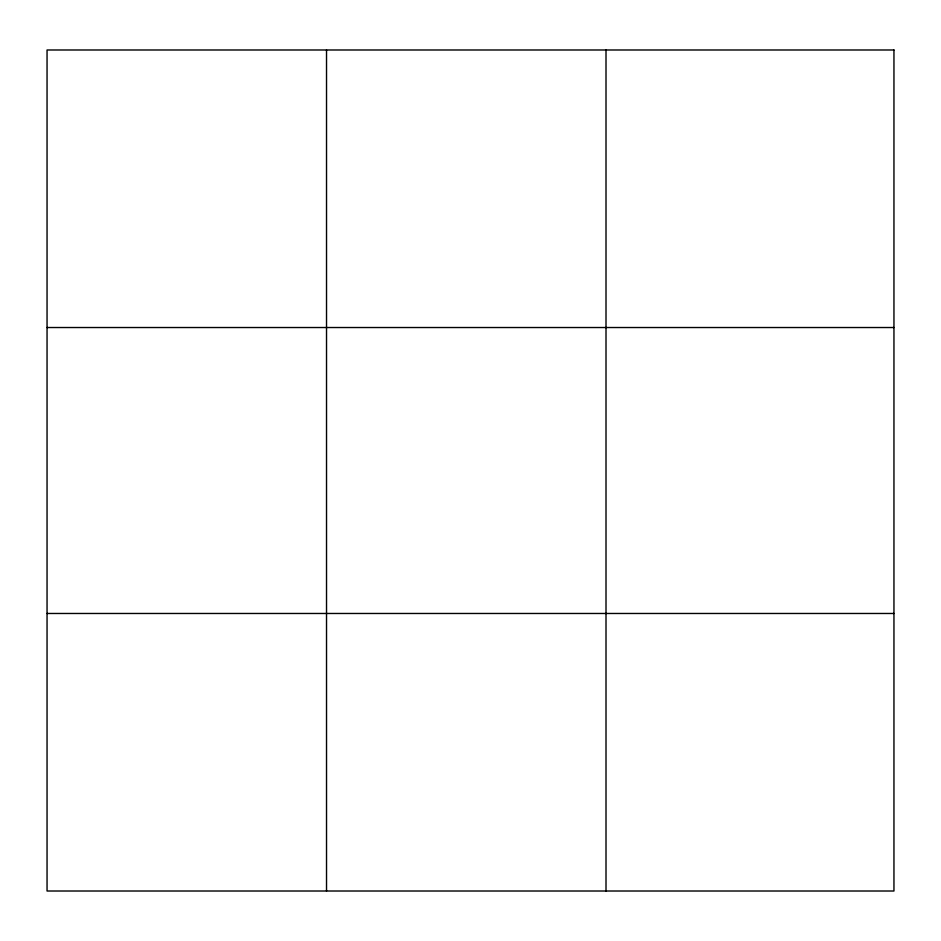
<?xml version="1.0" encoding="UTF-8"?>
<svg xmlns="http://www.w3.org/2000/svg" width="941" height="941" viewBox="0 0 941 941"><rect width="100%" height="100%" fill="white"/><g stroke="black" fill="none" stroke-linecap="round" stroke-linejoin="round"><path stroke-width="1.41" d="M326.527 49.991L326.527 891.009M606.004 49.991L606.004 891.009M47.05 327.527L893.95 327.527M47.05 613.473L893.95 613.473M893.95 49.991L893.95 891.009L47.05 891.009L47.05 49.991L893.95 49.991"/></g></svg>
